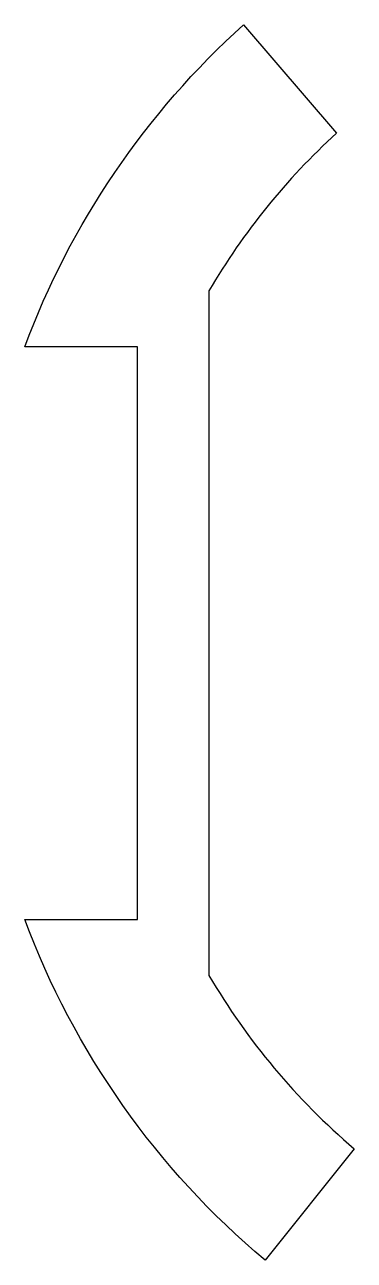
# Model space of a CAD drawing. Header units: millimetres. Extents: x -215 to -123, y -176 to 170.
import ezdxf

# ---------------------------------------------------------------- set-up
doc = ezdxf.new("R2010")
doc.units = ezdxf.units.MM
doc.header["$MEASUREMENT"] = 0

msp = doc.modelspace()

# ---------------------------------------------------------------- linework, layer by layer
msp.add_lwpolyline([(-215.29, -80.2), (-183.74, -80.2), (-183.74, 80.2), (-215.29, 80.2, -0.120361), (-154.07, 170.42), (-154.07, 170.42), (-128.02, 140.05, 0.07528), (-163.74, 95.87), (-163.74, -95.87, 0.084042), (-123.07, -144.42), (-148.04, -175.68), (-148.04, -175.68, -0.129206)], format="xyb", close=True)

doc.saveas('drawing.dxf')
